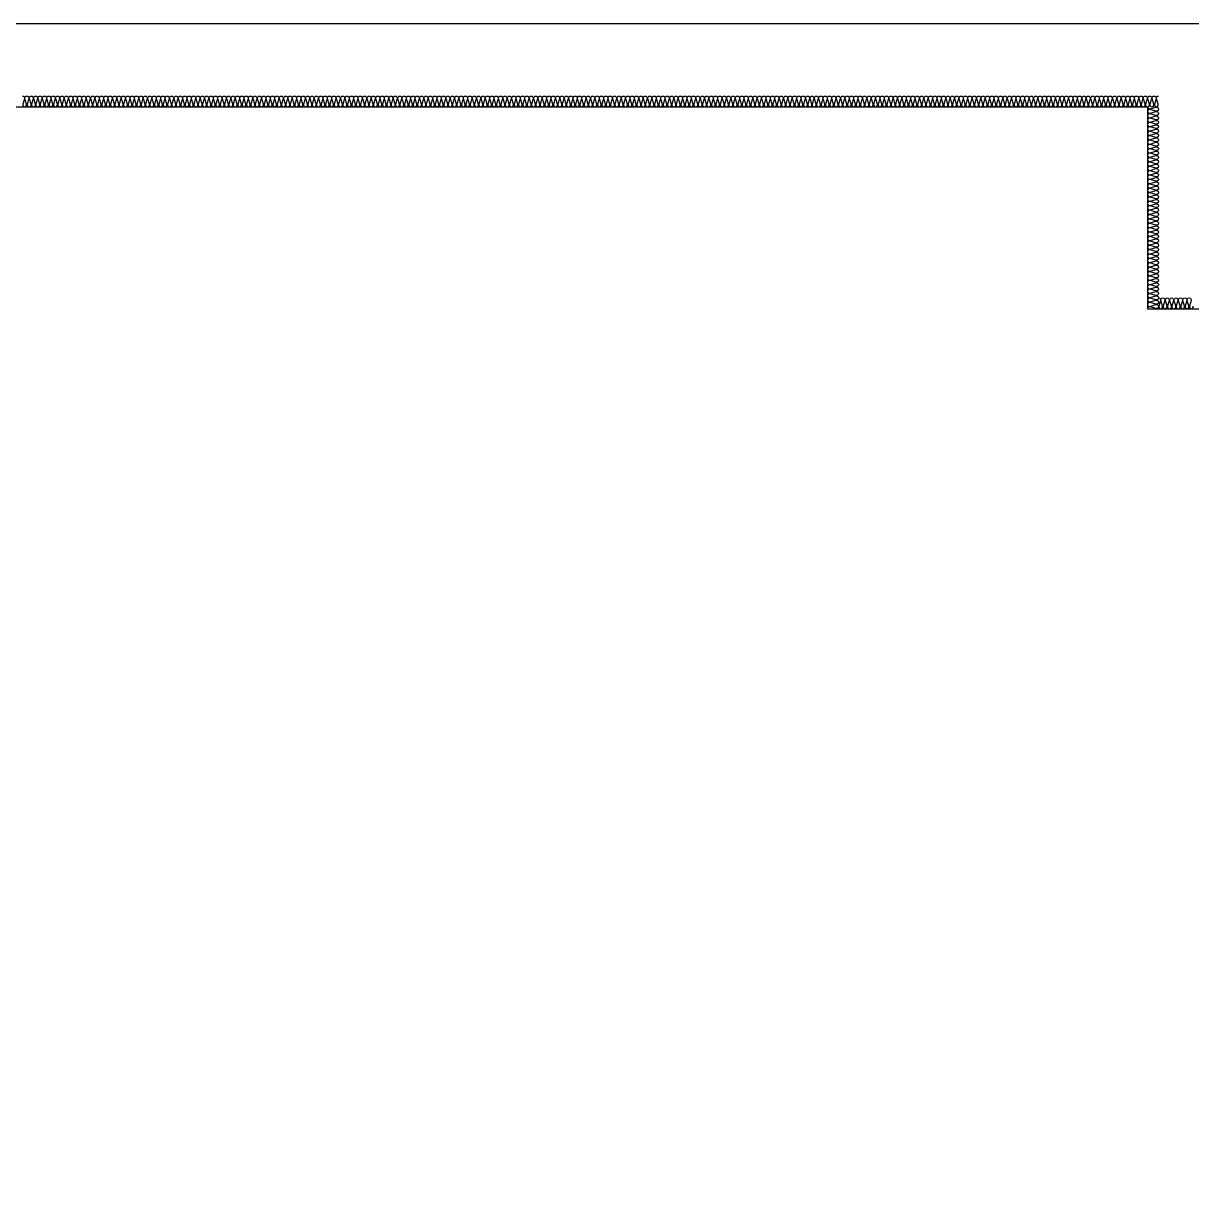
# Model space of a CAD drawing. Header units: millimetres. Extents: x 19868 to 801382, y -4805 to 85279.
# Drawn here: x 354313 to 359638, y 38296 to 43679 of the extents above; entities that cross this region are included whole.
import ezdxf

# ---------------------------------------------------------------- set-up
doc = ezdxf.new("R2010")
doc.units = ezdxf.units.MM
doc.header["$LTSCALE"] = 250
doc.layers.add('A-FIN', color=6, linetype='Continuous')
doc.layers.add('ISL', color=251, linetype='Continuous')

msp = doc.modelspace()

# ---------------------------------------------------------------- linework, layer by layer
at = {"layer": 'A-FIN'}
msp.add_line((337688.2, 43678.9), (365488.2, 43678.9), dxfattribs=at)
at = {"layer": 'ISL'}
for points in [[(354308.2, 43348.9, -0.509267), (354317, 43336.8), (354309.4, 43311.1, 1.372593), (354327, 43311.1), (354319.4, 43336.8, -0.509267), (354328.2, 43348.9, -0.509267), (354337, 43336.8), (354329.4, 43311.1, 1.372593), (354347, 43311.1), (354339.4, 43336.8, -0.509267), (354348.2, 43348.9, -0.509267), (354357, 43336.8), (354349.4, 43311.1, 1.372593), (354367, 43311.1), (354359.4, 43336.8, -0.509267), (354368.2, 43348.9, -0.509267), (354377, 43336.8), (354369.4, 43311.1, 1.372593), (354387, 43311.1), (354379.4, 43336.8, -0.509267), (354388.2, 43348.9, -0.509267), (354397, 43336.8), (354389.4, 43311.1, 1.372593), (354407, 43311.1), (354399.4, 43336.8, -0.509267), (354408.2, 43348.9, -0.509267), (354417, 43336.8), (354409.4, 43311.1, 1.372593), (354427, 43311.1), (354419.4, 43336.8, -0.509267), (354428.2, 43348.9, -0.509267), (354437, 43336.8), (354429.4, 43311.1, 1.372593), (354447, 43311.1), (354439.4, 43336.8, -0.509267), (354448.2, 43348.9, -0.509267), (354457, 43336.8), (354449.4, 43311.1, 1.372593), (354467, 43311.1), (354459.4, 43336.8, -0.509267), (354468.2, 43348.9, -0.509267), (354477, 43336.8), (354469.4, 43311.1, 1.372593), (354487, 43311.1), (354479.4, 43336.8, -0.509267), (354488.2, 43348.9, -0.509267), (354497, 43336.8), (354489.4, 43311.1, 1.372593), (354507, 43311.1), (354499.4, 43336.8, -0.509267), (354508.2, 43348.9, -0.509267), (354517, 43336.8), (354509.4, 43311.1, 1.372593), (354527, 43311.1), (354519.4, 43336.8, -0.509267), (354528.2, 43348.9, -0.509267), (354537, 43336.8), (354529.4, 43311.1, 1.372593), (354547, 43311.1), (354539.4, 43336.8, -0.509267), (354548.2, 43348.9, -0.509267), (354557, 43336.8), (354549.4, 43311.1, 1.372593), (354567, 43311.1), (354559.4, 43336.8, -0.509267), (354568.2, 43348.9, -0.509267), (354577, 43336.8), (354569.4, 43311.1, 1.372593), (354587, 43311.1), (354579.4, 43336.8, -0.509267), (354588.2, 43348.9, -0.509267), (354597, 43336.8), (354589.4, 43311.1, 1.372593), (354607, 43311.1), (354599.4, 43336.8, -0.509267), (354608.2, 43348.9, -0.509267), (354617, 43336.8), (354609.4, 43311.1, 1.372593), (354627, 43311.1), (354619.4, 43336.8, -0.509267), (354628.2, 43348.9, -0.509267), (354637, 43336.8), (354629.4, 43311.1, 1.372593), (354647, 43311.1), (354639.4, 43336.8, -0.509267), (354648.2, 43348.9, -0.509267), (354657, 43336.8), (354649.4, 43311.1, 1.372593), (354667, 43311.1), (354659.4, 43336.8, -0.509267), (354668.2, 43348.9, -0.509267), (354677, 43336.8), (354669.4, 43311.1, 1.372593), (354687, 43311.1), (354679.4, 43336.8, -0.509267), (354688.2, 43348.9, -0.509267), (354697, 43336.8), (354689.4, 43311.1, 1.372593), (354707, 43311.1), (354699.4, 43336.8, -0.509267), (354708.2, 43348.9, -0.509267), (354717, 43336.8), (354709.4, 43311.1, 1.372593), (354727, 43311.1), (354719.4, 43336.8, -0.509267), (354728.2, 43348.9, -0.509267), (354737, 43336.8), (354729.4, 43311.1, 1.372593), (354747, 43311.1), (354739.4, 43336.8, -0.509267), (354748.2, 43348.9, -0.509267), (354757, 43336.8), (354749.4, 43311.1, 1.372593), (354767, 43311.1), (354759.4, 43336.8, -0.509267), (354768.2, 43348.9, -0.509267), (354777, 43336.8), (354769.4, 43311.1, 1.372593), (354787, 43311.1), (354779.4, 43336.8, -0.509267), (354788.2, 43348.9, -0.509267), (354797, 43336.8), (354789.4, 43311.1, 1.372593), (354807, 43311.1), (354799.4, 43336.8, -0.509267), (354808.2, 43348.9, -0.509267), (354817, 43336.8), (354809.4, 43311.1, 1.372593), (354827, 43311.1), (354819.4, 43336.8, -0.509267), (354828.2, 43348.9, -0.509267), (354837, 43336.8), (354829.4, 43311.1, 1.372593), (354847, 43311.1), (354839.4, 43336.8, -0.509267), (354848.2, 43348.9, -0.509267), (354857, 43336.8), (354849.4, 43311.1, 1.372593), (354867, 43311.1), (354859.4, 43336.8, -0.509267), (354868.2, 43348.9, -0.509267), (354877, 43336.8), (354869.4, 43311.1, 1.372593), (354887, 43311.1), (354879.4, 43336.8, -0.509267), (354888.2, 43348.9, -0.509267), (354897, 43336.8), (354889.4, 43311.1, 1.372593), (354907, 43311.1), (354899.4, 43336.8, -0.509267), (354908.2, 43348.9, -0.509267), (354917, 43336.8), (354909.4, 43311.1, 1.372593), (354927, 43311.1), (354919.4, 43336.8, -0.509267), (354928.2, 43348.9, -0.509267), (354937, 43336.8), (354929.4, 43311.1, 1.372593), (354947, 43311.1), (354939.4, 43336.8, -0.509267), (354948.2, 43348.9, -0.509267), (354957, 43336.8), (354949.4, 43311.1, 1.372593), (354967, 43311.1), (354959.4, 43336.8, -0.509267), (354968.2, 43348.9, -0.509267), (354977, 43336.8), (354969.4, 43311.1, 1.372593), (354987, 43311.1), (354979.4, 43336.8, -0.509267), (354988.2, 43348.9, -0.509267), (354997, 43336.8), (354989.4, 43311.1, 1.372593), (355007, 43311.1), (354999.4, 43336.8, -0.509267), (355008.2, 43348.9, -0.509267), (355017, 43336.8), (355009.4, 43311.1, 1.372593), (355027, 43311.1), (355019.4, 43336.8, -0.509267), (355028.2, 43348.9, -0.509267), (355037, 43336.8), (355029.4, 43311.1, 1.372593), (355047, 43311.1), (355039.4, 43336.8, -0.509267), (355048.2, 43348.9, -0.509267), (355057, 43336.8), (355049.4, 43311.1, 1.372593), (355067, 43311.1), (355059.4, 43336.8, -0.509267), (355068.2, 43348.9, -0.509267), (355077, 43336.8), (355069.4, 43311.1, 1.372593), (355087, 43311.1), (355079.4, 43336.8, -0.509267), (355088.2, 43348.9, -0.509267), (355097, 43336.8), (355089.4, 43311.1, 1.372593), (355107, 43311.1), (355099.4, 43336.8, -0.509267), (355108.2, 43348.9, -0.509267), (355117, 43336.8), (355109.4, 43311.1, 1.372593), (355127, 43311.1), (355119.4, 43336.8, -0.509267), (355128.2, 43348.9, -0.509267), (355137, 43336.8), (355129.4, 43311.1, 1.372593), (355147, 43311.1), (355139.4, 43336.8, -0.509267), (355148.2, 43348.9, -0.509267), (355157, 43336.8), (355149.4, 43311.1, 1.372593), (355167, 43311.1), (355159.4, 43336.8, -0.509267), (355168.2, 43348.9, -0.509267), (355177, 43336.8), (355169.4, 43311.1, 1.372593), (355187, 43311.1), (355179.4, 43336.8, -0.509267), (355188.2, 43348.9, -0.509267), (355197, 43336.8), (355189.4, 43311.1, 1.372593), (355207, 43311.1), (355199.4, 43336.8, -0.509267), (355208.2, 43348.9, -0.509267), (355217, 43336.8), (355209.4, 43311.1, 1.372593), (355227, 43311.1), (355219.4, 43336.8, -0.509267), (355228.2, 43348.9, -0.509267), (355237, 43336.8), (355229.4, 43311.1, 1.372593), (355247, 43311.1), (355239.4, 43336.8, -0.509267), (355248.2, 43348.9, -0.509267), (355257, 43336.8), (355249.4, 43311.1, 1.372593), (355267, 43311.1), (355259.4, 43336.8, -0.509267), (355268.2, 43348.9, -0.509267), (355277, 43336.8), (355269.4, 43311.1, 1.372593), (355287, 43311.1), (355279.4, 43336.8, -0.509267), (355288.2, 43348.9, -0.509267), (355297, 43336.8), (355289.4, 43311.1, 1.372593), (355307, 43311.1), (355299.4, 43336.8, -0.509267), (355308.2, 43348.9, -0.509267), (355317, 43336.8), (355309.4, 43311.1, 1.372593), (355327, 43311.1), (355319.4, 43336.8, -0.509267), (355328.2, 43348.9, -0.509267), (355337, 43336.8), (355329.4, 43311.1, 1.372593), (355347, 43311.1), (355339.4, 43336.8, -0.509267), (355348.2, 43348.9, -0.509267), (355357, 43336.8), (355349.4, 43311.1, 1.372593), (355367, 43311.1), (355359.4, 43336.8, -0.509267), (355368.2, 43348.9, -0.509267), (355377, 43336.8), (355369.4, 43311.1, 1.372593), (355387, 43311.1), (355379.4, 43336.8, -0.509267), (355388.2, 43348.9, -0.509267), (355397, 43336.8), (355389.4, 43311.1, 1.372593), (355407, 43311.1), (355399.4, 43336.8, -0.509267), (355408.2, 43348.9, -0.509267), (355417, 43336.8), (355409.4, 43311.1, 1.372593), (355427, 43311.1), (355419.4, 43336.8, -0.509267), (355428.2, 43348.9, -0.509267), (355437, 43336.8), (355429.4, 43311.1, 1.372593), (355447, 43311.1), (355439.4, 43336.8, -0.509267), (355448.2, 43348.9, -0.509267), (355457, 43336.8), (355449.4, 43311.1, 1.372593), (355467, 43311.1), (355459.4, 43336.8, -0.509267), (355468.2, 43348.9, -0.509267), (355477, 43336.8), (355469.4, 43311.1, 1.372593), (355487, 43311.1), (355479.4, 43336.8, -0.509267), (355488.2, 43348.9, -0.509267), (355497, 43336.8), (355489.4, 43311.1, 1.372593), (355507, 43311.1), (355499.4, 43336.8, -0.509267), (355508.2, 43348.9, -0.509267), (355517, 43336.8), (355509.4, 43311.1, 1.372593), (355527, 43311.1), (355519.4, 43336.8, -0.509267), (355528.2, 43348.9, -0.509267), (355537, 43336.8), (355529.4, 43311.1, 1.372593), (355547, 43311.1), (355539.4, 43336.8, -0.509267), (355548.2, 43348.9, -0.509267), (355557, 43336.8), (355549.4, 43311.1, 1.372593), (355567, 43311.1), (355559.4, 43336.8, -0.509267), (355568.2, 43348.9, -0.509267), (355577, 43336.8), (355569.4, 43311.1, 1.372593), (355587, 43311.1), (355579.4, 43336.8, -0.509267), (355588.2, 43348.9, -0.509267), (355597, 43336.8), (355589.4, 43311.1, 1.372593), (355607, 43311.1), (355599.4, 43336.8, -0.509267), (355608.2, 43348.9, -0.509267), (355617, 43336.8), (355609.4, 43311.1, 1.372593), (355627, 43311.1), (355619.4, 43336.8, -0.509267), (355628.2, 43348.9, -0.509267), (355637, 43336.8), (355629.4, 43311.1, 1.372593), (355647, 43311.1), (355639.4, 43336.8, -0.509267), (355648.2, 43348.9, -0.509267), (355657, 43336.8), (355649.4, 43311.1, 1.372593), (355667, 43311.1), (355659.4, 43336.8, -0.509267), (355668.2, 43348.9, -0.509267), (355677, 43336.8), (355669.4, 43311.1, 1.372593), (355687, 43311.1), (355679.4, 43336.8, -0.509267), (355688.2, 43348.9, -0.509267), (355697, 43336.8), (355689.4, 43311.1, 1.372593), (355707, 43311.1), (355699.4, 43336.8, -0.509267), (355708.2, 43348.9, -0.509267), (355717, 43336.8), (355709.4, 43311.1, 1.372593), (355727, 43311.1), (355719.4, 43336.8, -0.509267), (355728.2, 43348.9, -0.509267), (355737, 43336.8), (355729.4, 43311.1, 1.372593), (355747, 43311.1), (355739.4, 43336.8, -0.509267), (355748.2, 43348.9, -0.509267), (355757, 43336.8), (355749.4, 43311.1, 1.372593), (355767, 43311.1), (355759.4, 43336.8, -0.509267), (355768.2, 43348.9, -0.509267), (355777, 43336.8), (355769.4, 43311.1, 1.372593), (355787, 43311.1), (355779.4, 43336.8, -0.509267), (355788.2, 43348.9, -0.509267), (355797, 43336.8), (355789.4, 43311.1, 1.372593), (355807, 43311.1), (355799.4, 43336.8, -0.509267), (355808.2, 43348.9, -0.509267), (355817, 43336.8), (355809.4, 43311.1, 1.372593), (355827, 43311.1), (355819.4, 43336.8, -0.509267), (355828.2, 43348.9, -0.509267), (355837, 43336.8), (355829.4, 43311.1, 1.372593), (355847, 43311.1), (355839.4, 43336.8, -0.509267), (355848.2, 43348.9, -0.509267), (355857, 43336.8), (355849.4, 43311.1, 1.372593), (355867, 43311.1), (355859.4, 43336.8, -0.509267), (355868.2, 43348.9, -0.509267), (355877, 43336.8), (355869.4, 43311.1, 1.372593), (355887, 43311.1), (355879.4, 43336.8, -0.509267), (355888.2, 43348.9, -0.509267), (355897, 43336.8), (355889.4, 43311.1, 1.372593), (355907, 43311.1), (355899.4, 43336.8, -0.509267), (355908.2, 43348.9, -0.509267), (355917, 43336.8), (355909.4, 43311.1, 1.372593), (355927, 43311.1), (355919.4, 43336.8, -0.509267), (355928.2, 43348.9, -0.509267), (355937, 43336.8), (355929.4, 43311.1, 1.372593), (355947, 43311.1), (355939.4, 43336.8, -0.509267), (355948.2, 43348.9, -0.509267), (355957, 43336.8), (355949.4, 43311.1, 1.372593), (355967, 43311.1), (355959.4, 43336.8, -0.509267), (355968.2, 43348.9, -0.509267), (355977, 43336.8), (355969.4, 43311.1, 1.372593), (355987, 43311.1), (355979.4, 43336.8, -0.509267), (355988.2, 43348.9, -0.509267), (355997, 43336.8), (355989.4, 43311.1, 1.372593), (356007, 43311.1), (355999.4, 43336.8, -0.509267), (356008.2, 43348.9, -0.509267), (356017, 43336.8), (356009.4, 43311.1, 1.372593), (356027, 43311.1), (356019.4, 43336.8, -0.509267), (356028.2, 43348.9, -0.509267), (356037, 43336.8), (356029.4, 43311.1, 1.372593), (356047, 43311.1), (356039.4, 43336.8, -0.509267), (356048.2, 43348.9, -0.509267), (356057, 43336.8), (356049.4, 43311.1, 1.372593), (356067, 43311.1), (356059.4, 43336.8, -0.509267), (356068.2, 43348.9, -0.509267), (356077, 43336.8), (356069.4, 43311.1, 1.372593), (356087, 43311.1), (356079.4, 43336.8, -0.509267), (356088.2, 43348.9, -0.509267), (356097, 43336.8), (356089.4, 43311.1, 1.372593), (356107, 43311.1), (356099.4, 43336.8, -0.509267), (356108.2, 43348.9, -0.509267), (356117, 43336.8), (356109.4, 43311.1, 1.372593), (356127, 43311.1), (356119.4, 43336.8, -0.509267), (356128.2, 43348.9, -0.509267), (356137, 43336.8), (356129.4, 43311.1, 1.372593), (356147, 43311.1), (356139.4, 43336.8, -0.509267), (356148.2, 43348.9, -0.509267), (356157, 43336.8), (356149.4, 43311.1, 1.372593), (356167, 43311.1), (356159.4, 43336.8, -0.509267), (356168.2, 43348.9, -0.509267), (356177, 43336.8), (356169.4, 43311.1, 1.372593), (356187, 43311.1), (356179.4, 43336.8, -0.509267), (356188.2, 43348.9, -0.509267), (356197, 43336.8), (356189.4, 43311.1, 1.372593), (356207, 43311.1), (356199.4, 43336.8, -0.509267), (356208.2, 43348.9, -0.509267), (356217, 43336.8), (356209.4, 43311.1, 1.372593), (356227, 43311.1), (356219.4, 43336.8, -0.509267), (356228.2, 43348.9, -0.509267), (356237, 43336.8), (356229.4, 43311.1, 1.372593), (356247, 43311.1), (356239.4, 43336.8, -0.509267), (356248.2, 43348.9, -0.509267), (356257, 43336.8), (356249.4, 43311.1, 1.372593), (356267, 43311.1), (356259.4, 43336.8, -0.509267), (356268.2, 43348.9, -0.509267), (356277, 43336.8), (356269.4, 43311.1, 1.372593), (356287, 43311.1), (356279.4, 43336.8, -0.509267), (356288.2, 43348.9, -0.509267), (356297, 43336.8), (356289.4, 43311.1, 1.372593), (356307, 43311.1), (356299.4, 43336.8, -0.509267), (356308.2, 43348.9, -0.509267), (356317, 43336.8), (356309.4, 43311.1, 1.372593), (356327, 43311.1), (356319.4, 43336.8, -0.509267), (356328.2, 43348.9, -0.509267), (356337, 43336.8), (356329.4, 43311.1, 1.372593), (356347, 43311.1), (356339.4, 43336.8, -0.509267), (356348.2, 43348.9, -0.509267), (356357, 43336.8), (356349.4, 43311.1, 1.372593), (356367, 43311.1), (356359.4, 43336.8, -0.509267), (356368.2, 43348.9, -0.509267), (356377, 43336.8), (356369.4, 43311.1, 1.372593), (356387, 43311.1), (356379.4, 43336.8, -0.509267), (356388.2, 43348.9, -0.509267), (356397, 43336.8), (356389.4, 43311.1, 1.372593), (356407, 43311.1), (356399.4, 43336.8, -0.509267), (356408.2, 43348.9, -0.509267), (356417, 43336.8), (356409.4, 43311.1, 1.372593), (356427, 43311.1), (356419.4, 43336.8, -0.509267), (356428.2, 43348.9, -0.509267), (356437, 43336.8), (356429.4, 43311.1, 1.372593), (356447, 43311.1), (356439.4, 43336.8, -0.509267), (356448.2, 43348.9, -0.509267), (356457, 43336.8), (356449.4, 43311.1, 1.372593), (356467, 43311.1), (356459.4, 43336.8, -0.509267), (356468.2, 43348.9, -0.509267), (356477, 43336.8), (356469.4, 43311.1, 1.372593), (356487, 43311.1), (356479.4, 43336.8, -0.509267), (356488.2, 43348.9, -0.509267), (356497, 43336.8), (356489.4, 43311.1, 1.372593), (356507, 43311.1), (356499.4, 43336.8, -0.509267), (356508.2, 43348.9, -0.509267), (356517, 43336.8), (356509.4, 43311.1, 1.372593), (356527, 43311.1), (356519.4, 43336.8, -0.509267), (356528.2, 43348.9, -0.509267), (356537, 43336.8), (356529.4, 43311.1, 1.372593), (356547, 43311.1), (356539.4, 43336.8, -0.509267), (356548.2, 43348.9, -0.509267), (356557, 43336.8), (356549.4, 43311.1, 1.372593), (356567, 43311.1), (356559.4, 43336.8, -0.509267), (356568.2, 43348.9, -0.509267), (356577, 43336.8), (356569.4, 43311.1, 1.372593), (356587, 43311.1), (356579.4, 43336.8, -0.509267), (356588.2, 43348.9, -0.509267), (356597, 43336.8), (356589.4, 43311.1, 1.372593), (356607, 43311.1), (356599.4, 43336.8, -0.509267), (356608.2, 43348.9, -0.509267), (356617, 43336.8), (356609.4, 43311.1, 1.372593), (356627, 43311.1), (356619.4, 43336.8, -0.509267), (356628.2, 43348.9, -0.509267), (356637, 43336.8), (356629.4, 43311.1, 1.372593), (356647, 43311.1), (356639.4, 43336.8, -0.509267), (356648.2, 43348.9, -0.509267), (356657, 43336.8), (356649.4, 43311.1, 1.372593), (356667, 43311.1), (356659.4, 43336.8, -0.509267), (356668.2, 43348.9, -0.509267), (356677, 43336.8), (356669.4, 43311.1, 1.372593), (356687, 43311.1), (356679.4, 43336.8, -0.509267), (356688.2, 43348.9, -0.509267), (356697, 43336.8), (356689.4, 43311.1, 1.372593), (356707, 43311.1), (356699.4, 43336.8, -0.509267), (356708.2, 43348.9, -0.509267), (356717, 43336.8), (356709.4, 43311.1, 1.372593), (356727, 43311.1), (356719.4, 43336.8, -0.509267), (356728.2, 43348.9, -0.509267), (356737, 43336.8), (356729.4, 43311.1, 1.372593), (356747, 43311.1), (356739.4, 43336.8, -0.509267), (356748.2, 43348.9, -0.509267), (356757, 43336.8), (356749.4, 43311.1, 1.372593), (356767, 43311.1), (356759.4, 43336.8, -0.509267), (356768.2, 43348.9, -0.509267), (356777, 43336.8), (356769.4, 43311.1, 1.372593), (356787, 43311.1), (356779.4, 43336.8, -0.509267), (356788.2, 43348.9, -0.509267), (356797, 43336.8), (356789.4, 43311.1, 1.372593), (356807, 43311.1), (356799.4, 43336.8, -0.509267), (356808.2, 43348.9, -0.509267), (356817, 43336.8), (356809.4, 43311.1, 1.372593), (356827, 43311.1), (356819.4, 43336.8, -0.509267), (356828.2, 43348.9, -0.509267), (356837, 43336.8), (356829.4, 43311.1, 1.372593), (356847, 43311.1), (356839.4, 43336.8, -0.509267), (356848.2, 43348.9, -0.509267), (356857, 43336.8), (356849.4, 43311.1, 1.372593), (356867, 43311.1), (356859.4, 43336.8, -0.509267), (356868.2, 43348.9, -0.509267), (356877, 43336.8), (356869.4, 43311.1, 1.372593), (356887, 43311.1), (356879.4, 43336.8, -0.509267), (356888.2, 43348.9, -0.509267), (356897, 43336.8), (356889.4, 43311.1, 1.372593), (356907, 43311.1), (356899.4, 43336.8, -0.509267), (356908.2, 43348.9, -0.509267), (356917, 43336.8), (356909.4, 43311.1, 1.372593), (356927, 43311.1), (356919.4, 43336.8, -0.509267), (356928.2, 43348.9, -0.509267), (356937, 43336.8), (356929.4, 43311.1, 1.372593), (356947, 43311.1), (356939.4, 43336.8, -0.509267), (356948.2, 43348.9, -0.509267), (356957, 43336.8), (356949.4, 43311.1, 1.372593), (356967, 43311.1), (356959.4, 43336.8, -0.509267), (356968.2, 43348.9, -0.509267), (356977, 43336.8), (356969.4, 43311.1, 1.372593), (356987, 43311.1), (356979.4, 43336.8, -0.509267), (356988.2, 43348.9, -0.509267), (356997, 43336.8), (356989.4, 43311.1, 1.372593), (357007, 43311.1), (356999.4, 43336.8, -0.509267), (357008.2, 43348.9, -0.509267), (357017, 43336.8), (357009.4, 43311.1, 1.372593), (357027, 43311.1), (357019.4, 43336.8, -0.509267), (357028.2, 43348.9, -0.509267), (357037, 43336.8), (357029.4, 43311.1, 1.372593), (357047, 43311.1), (357039.4, 43336.8, -0.509267), (357048.2, 43348.9, -0.509267), (357057, 43336.8), (357049.4, 43311.1, 1.372593), (357067, 43311.1), (357059.4, 43336.8, -0.509267), (357068.2, 43348.9, -0.509267), (357077, 43336.8), (357069.4, 43311.1, 1.372593), (357087, 43311.1), (357079.4, 43336.8, -0.509267), (357088.2, 43348.9, -0.509267), (357097, 43336.8), (357089.4, 43311.1, 1.372593), (357107, 43311.1), (357099.4, 43336.8, -0.509267), (357108.2, 43348.9, -0.509267), (357117, 43336.8), (357109.4, 43311.1, 1.372593), (357127, 43311.1), (357119.4, 43336.8, -0.509267), (357128.2, 43348.9, -0.509267), (357137, 43336.8), (357129.4, 43311.1, 1.372593), (357147, 43311.1), (357139.4, 43336.8, -0.509267), (357148.2, 43348.9, -0.509267), (357157, 43336.8), (357149.4, 43311.1, 1.372593), (357167, 43311.1), (357159.4, 43336.8, -0.509267), (357168.2, 43348.9, -0.509267), (357177, 43336.8), (357169.4, 43311.1, 1.372593), (357187, 43311.1), (357179.4, 43336.8, -0.509267), (357188.2, 43348.9, -0.509267), (357197, 43336.8), (357189.4, 43311.1, 1.372593), (357207, 43311.1), (357199.4, 43336.8, -0.509267), (357208.2, 43348.9, -0.509267), (357217, 43336.8), (357209.4, 43311.1, 1.372593), (357227, 43311.1), (357219.4, 43336.8, -0.509267), (357228.2, 43348.9, -0.509267), (357237, 43336.8), (357229.4, 43311.1, 1.372593), (357247, 43311.1), (357239.4, 43336.8, -0.509267), (357248.2, 43348.9, -0.509267), (357257, 43336.8), (357249.4, 43311.1, 1.372593), (357267, 43311.1), (357259.4, 43336.8, -0.509267), (357268.2, 43348.9, -0.509267), (357277, 43336.8), (357269.4, 43311.1, 1.372593), (357287, 43311.1), (357279.4, 43336.8, -0.509267), (357288.2, 43348.9, -0.509267), (357297, 43336.8), (357289.4, 43311.1, 1.372593), (357307, 43311.1), (357299.4, 43336.8, -0.509267), (357308.2, 43348.9, -0.509267), (357317, 43336.8), (357309.4, 43311.1, 1.372593), (357327, 43311.1), (357319.4, 43336.8, -0.509267), (357328.2, 43348.9, -0.509267), (357337, 43336.8), (357329.4, 43311.1, 1.372593), (357347, 43311.1), (357339.4, 43336.8, -0.509267), (357348.2, 43348.9, -0.509267), (357357, 43336.8), (357349.4, 43311.1, 1.372593), (357367, 43311.1), (357359.4, 43336.8, -0.509267), (357368.2, 43348.9, -0.509267), (357377, 43336.8), (357369.4, 43311.1, 1.372593), (357387, 43311.1), (357379.4, 43336.8, -0.509267), (357388.2, 43348.9, -0.509267), (357397, 43336.8), (357389.4, 43311.1, 1.372593), (357407, 43311.1), (357399.4, 43336.8, -0.509267), (357408.2, 43348.9, -0.509267), (357417, 43336.8), (357409.4, 43311.1, 1.372593), (357427, 43311.1), (357419.4, 43336.8, -0.509267), (357428.2, 43348.9, -0.509267), (357437, 43336.8), (357429.4, 43311.1, 1.372593), (357447, 43311.1), (357439.4, 43336.8, -0.509267), (357448.2, 43348.9, -0.509267), (357457, 43336.8), (357449.4, 43311.1, 1.372593), (357467, 43311.1), (357459.4, 43336.8, -0.509267), (357468.2, 43348.9, -0.509267), (357477, 43336.8), (357469.4, 43311.1, 1.372593), (357487, 43311.1), (357479.4, 43336.8, -0.509267), (357488.2, 43348.9, -0.509267), (357497, 43336.8), (357489.4, 43311.1, 1.372593), (357507, 43311.1), (357499.4, 43336.8, -0.509267), (357508.2, 43348.9, -0.509267), (357517, 43336.8), (357509.4, 43311.1, 1.372593), (357527, 43311.1), (357519.4, 43336.8, -0.509267), (357528.2, 43348.9, -0.509267), (357537, 43336.8), (357529.4, 43311.1, 1.372593), (357547, 43311.1), (357539.4, 43336.8, -0.509267), (357548.2, 43348.9, -0.509267), (357557, 43336.8), (357549.4, 43311.1, 1.372593), (357567, 43311.1), (357559.4, 43336.8, -0.509267), (357568.2, 43348.9, -0.509267), (357577, 43336.8), (357569.4, 43311.1, 1.372593), (357587, 43311.1), (357579.4, 43336.8, -0.509267), (357588.2, 43348.9, -0.509267), (357597, 43336.8), (357589.4, 43311.1, 1.372593), (357607, 43311.1), (357599.4, 43336.8, -0.509267), (357608.2, 43348.9, -0.509267), (357617, 43336.8), (357609.4, 43311.1, 1.372593), (357627, 43311.1), (357619.4, 43336.8, -0.509267), (357628.2, 43348.9, -0.509267), (357637, 43336.8), (357629.4, 43311.1, 1.372593), (357647, 43311.1), (357639.4, 43336.8, -0.509267), (357648.2, 43348.9, -0.509267), (357657, 43336.8), (357649.4, 43311.1, 1.372593), (357667, 43311.1), (357659.4, 43336.8, -0.509267), (357668.2, 43348.9, -0.509267), (357677, 43336.8), (357669.4, 43311.1, 1.372593), (357687, 43311.1), (357679.4, 43336.8, -0.509267), (357688.2, 43348.9, -0.509267), (357697, 43336.8), (357689.4, 43311.1, 1.372593), (357707, 43311.1), (357699.4, 43336.8, -0.509267), (357708.2, 43348.9, -0.509267), (357717, 43336.8), (357709.4, 43311.1, 1.372593), (357727, 43311.1), (357719.4, 43336.8, -0.509267), (357728.2, 43348.9, -0.509267), (357737, 43336.8), (357729.4, 43311.1, 1.372593), (357747, 43311.1), (357739.4, 43336.8, -0.509267), (357748.2, 43348.9, -0.509267), (357757, 43336.8), (357749.4, 43311.1, 1.372593), (357767, 43311.1), (357759.4, 43336.8, -0.509267), (357768.2, 43348.9, -0.509267), (357777, 43336.8), (357769.4, 43311.1, 1.372593), (357787, 43311.1), (357779.4, 43336.8, -0.509267), (357788.2, 43348.9, -0.509267), (357797, 43336.8), (357789.4, 43311.1, 1.372593), (357807, 43311.1), (357799.4, 43336.8, -0.509267), (357808.2, 43348.9, -0.509267), (357817, 43336.8), (357809.4, 43311.1, 1.372593), (357827, 43311.1), (357819.4, 43336.8, -0.509267), (357828.2, 43348.9, -0.509267), (357837, 43336.8), (357829.4, 43311.1, 1.372593), (357847, 43311.1), (357839.4, 43336.8, -0.509267), (357848.2, 43348.9, -0.509267), (357857, 43336.8), (357849.4, 43311.1, 1.372593), (357867, 43311.1), (357859.4, 43336.8, -0.509267), (357868.2, 43348.9, -0.509267), (357877, 43336.8), (357869.4, 43311.1, 1.372593), (357887, 43311.1), (357879.4, 43336.8, -0.509267), (357888.2, 43348.9, -0.509267), (357897, 43336.8), (357889.4, 43311.1, 1.372593), (357907, 43311.1), (357899.4, 43336.8, -0.509267), (357908.2, 43348.9, -0.509267), (357917, 43336.8), (357909.4, 43311.1, 1.372593), (357927, 43311.1), (357919.4, 43336.8, -0.509267), (357928.2, 43348.9, -0.509267), (357937, 43336.8), (357929.4, 43311.1, 1.372593), (357947, 43311.1), (357939.4, 43336.8, -0.509267), (357948.2, 43348.9, -0.509267), (357957, 43336.8), (357949.4, 43311.1, 1.372593), (357967, 43311.1), (357959.4, 43336.8, -0.509267), (357968.2, 43348.9, -0.509267), (357977, 43336.8), (357969.4, 43311.1, 1.372593), (357987, 43311.1), (357979.4, 43336.8, -0.509267), (357988.2, 43348.9, -0.509267), (357997, 43336.8), (357989.4, 43311.1, 1.372593), (358007, 43311.1), (357999.4, 43336.8, -0.509267), (358008.2, 43348.9, -0.509267), (358017, 43336.8), (358009.4, 43311.1, 1.372593), (358027, 43311.1), (358019.4, 43336.8, -0.509267), (358028.2, 43348.9, -0.509267), (358037, 43336.8), (358029.4, 43311.1, 1.372593), (358047, 43311.1), (358039.4, 43336.8, -0.509267), (358048.2, 43348.9, -0.509267), (358057, 43336.8), (358049.4, 43311.1, 1.372593), (358067, 43311.1), (358059.4, 43336.8, -0.509267), (358068.2, 43348.9, -0.509267), (358077, 43336.8), (358069.4, 43311.1, 1.372593), (358087, 43311.1), (358079.4, 43336.8, -0.509267), (358088.2, 43348.9, -0.509267), (358097, 43336.8), (358089.4, 43311.1, 1.372593), (358107, 43311.1), (358099.4, 43336.8, -0.509267), (358108.2, 43348.9, -0.509267), (358117, 43336.8), (358109.4, 43311.1, 1.372593), (358127, 43311.1), (358119.4, 43336.8, -0.509267), (358128.2, 43348.9, -0.509267), (358137, 43336.8), (358129.4, 43311.1, 1.372593), (358147, 43311.1), (358139.4, 43336.8, -0.509267), (358148.2, 43348.9, -0.509267), (358157, 43336.8), (358149.4, 43311.1, 1.372593), (358167, 43311.1), (358159.4, 43336.8, -0.509267), (358168.2, 43348.9, -0.509267), (358177, 43336.8), (358169.4, 43311.1, 1.372593), (358187, 43311.1), (358179.4, 43336.8, -0.509267), (358188.2, 43348.9, -0.509267), (358197, 43336.8), (358189.4, 43311.1, 1.372593), (358207, 43311.1), (358199.4, 43336.8, -0.509267), (358208.2, 43348.9, -0.509267), (358217, 43336.8), (358209.4, 43311.1, 1.372593), (358227, 43311.1), (358219.4, 43336.8, -0.509267), (358228.2, 43348.9, -0.509267), (358237, 43336.8), (358229.4, 43311.1, 1.372593), (358247, 43311.1), (358239.4, 43336.8, -0.509267), (358248.2, 43348.9, -0.509267), (358257, 43336.8), (358249.4, 43311.1, 1.372593), (358267, 43311.1), (358259.4, 43336.8, -0.509267), (358268.2, 43348.9, -0.509267), (358277, 43336.8), (358269.4, 43311.1, 1.372593), (358287, 43311.1), (358279.4, 43336.8, -0.509267), (358288.2, 43348.9, -0.509267), (358297, 43336.8), (358289.4, 43311.1, 1.372593), (358307, 43311.1), (358299.4, 43336.8, -0.509267), (358308.2, 43348.9, -0.509267), (358317, 43336.8), (358309.4, 43311.1, 1.372593), (358327, 43311.1), (358319.4, 43336.8, -0.509267), (358328.2, 43348.9, -0.509267), (358337, 43336.8), (358329.4, 43311.1, 1.372593), (358347, 43311.1), (358339.4, 43336.8, -0.509267), (358348.2, 43348.9, -0.509267), (358357, 43336.8), (358349.4, 43311.1, 1.372593), (358367, 43311.1), (358359.4, 43336.8, -0.509267), (358368.2, 43348.9, -0.509267), (358377, 43336.8), (358369.4, 43311.1, 1.372593), (358387, 43311.1), (358379.4, 43336.8, -0.509267), (358388.2, 43348.9, -0.509267), (358397, 43336.8), (358389.4, 43311.1, 1.372593), (358407, 43311.1), (358399.4, 43336.8, -0.509267), (358408.2, 43348.9, -0.509267), (358417, 43336.8), (358409.4, 43311.1, 1.372593), (358427, 43311.1), (358419.4, 43336.8, -0.509267), (358428.2, 43348.9, -0.509267), (358437, 43336.8), (358429.4, 43311.1, 1.372593), (358447, 43311.1), (358439.4, 43336.8, -0.509267), (358448.2, 43348.9, -0.509267), (358457, 43336.8), (358449.4, 43311.1, 1.372593), (358467, 43311.1), (358459.4, 43336.8, -0.509267), (358468.2, 43348.9, -0.509267), (358477, 43336.8), (358469.4, 43311.1, 1.372593), (358487, 43311.1), (358479.4, 43336.8, -0.509267), (358488.2, 43348.9, -0.509267), (358497, 43336.8), (358489.4, 43311.1, 1.372593), (358507, 43311.1), (358499.4, 43336.8, -0.509267), (358508.2, 43348.9, -0.509267), (358517, 43336.8), (358509.4, 43311.1, 1.372593), (358527, 43311.1), (358519.4, 43336.8, -0.509267), (358528.2, 43348.9, -0.509267), (358537, 43336.8), (358529.4, 43311.1, 1.372593), (358547, 43311.1), (358539.4, 43336.8, -0.509267), (358548.2, 43348.9, -0.509267), (358557, 43336.8), (358549.4, 43311.1, 1.372593), (358567, 43311.1), (358559.4, 43336.8, -0.509267), (358568.2, 43348.9, -0.509267), (358577, 43336.8), (358569.4, 43311.1, 1.372593), (358587, 43311.1), (358579.4, 43336.8, -0.509267), (358588.2, 43348.9, -0.509267), (358597, 43336.8), (358589.4, 43311.1, 1.372593), (358607, 43311.1), (358599.4, 43336.8, -0.509267), (358608.2, 43348.9, -0.509267), (358617, 43336.8), (358609.4, 43311.1, 1.372593), (358627, 43311.1), (358619.4, 43336.8, -0.509267), (358628.2, 43348.9, -0.509267), (358637, 43336.8), (358629.4, 43311.1, 1.372593), (358647, 43311.1), (358639.4, 43336.8, -0.509267), (358648.2, 43348.9, -0.509267), (358657, 43336.8), (358649.4, 43311.1, 1.372593), (358667, 43311.1), (358659.4, 43336.8, -0.509267), (358668.2, 43348.9, -0.509267), (358677, 43336.8), (358669.4, 43311.1, 1.372593), (358687, 43311.1), (358679.4, 43336.8, -0.509267), (358688.2, 43348.9, -0.509267), (358697, 43336.8), (358689.4, 43311.1, 1.372593), (358707, 43311.1), (358699.4, 43336.8, -0.509267), (358708.2, 43348.9, -0.509267), (358717, 43336.8), (358709.4, 43311.1, 1.372593), (358727, 43311.1), (358719.4, 43336.8, -0.509267), (358728.2, 43348.9, -0.509267), (358737, 43336.8), (358729.4, 43311.1, 1.372593), (358747, 43311.1), (358739.4, 43336.8, -0.509267), (358748.2, 43348.9, -0.509267), (358757, 43336.8), (358749.4, 43311.1, 1.372593), (358767, 43311.1), (358759.4, 43336.8, -0.509267), (358768.2, 43348.9, -0.509267), (358777, 43336.8), (358769.4, 43311.1, 1.372593), (358787, 43311.1), (358779.4, 43336.8, -0.509267), (358788.2, 43348.9, -0.509267), (358797, 43336.8), (358789.4, 43311.1, 1.372593), (358807, 43311.1), (358799.4, 43336.8, -0.509267), (358808.2, 43348.9, -0.509267), (358817, 43336.8), (358809.4, 43311.1, 1.372593), (358827, 43311.1), (358819.4, 43336.8, -0.509267), (358828.2, 43348.9, -0.509267), (358837, 43336.8), (358829.4, 43311.1, 1.372593), (358847, 43311.1), (358839.4, 43336.8, -0.509267), (358848.2, 43348.9, -0.509267), (358857, 43336.8), (358849.4, 43311.1, 1.372593), (358867, 43311.1), (358859.4, 43336.8, -0.509267), (358868.2, 43348.9, -0.509267), (358877, 43336.8), (358869.4, 43311.1, 1.372593), (358887, 43311.1), (358879.4, 43336.8, -0.509267), (358888.2, 43348.9, -0.509267), (358897, 43336.8), (358889.4, 43311.1, 1.372593), (358907, 43311.1), (358899.4, 43336.8, -0.509267), (358908.2, 43348.9, -0.509267), (358917, 43336.8), (358909.4, 43311.1, 1.372593), (358927, 43311.1), (358919.4, 43336.8, -0.509267), (358928.2, 43348.9, -0.509267), (358937, 43336.8), (358929.4, 43311.1, 1.372593), (358947, 43311.1), (358939.4, 43336.8, -0.509267), (358948.2, 43348.9, -0.509267), (358957, 43336.8), (358949.4, 43311.1, 1.372593), (358967, 43311.1), (358959.4, 43336.8, -0.509267), (358968.2, 43348.9, -0.509267), (358977, 43336.8), (358969.4, 43311.1, 1.372593), (358987, 43311.1), (358979.4, 43336.8, -0.509267), (358988.2, 43348.9, -0.509267), (358997, 43336.8), (358989.4, 43311.1, 1.372593), (359007, 43311.1), (358999.4, 43336.8, -0.509267), (359008.2, 43348.9, -0.509267), (359017, 43336.8), (359009.4, 43311.1, 1.372593), (359027, 43311.1), (359019.4, 43336.8, -0.509267), (359028.2, 43348.9, -0.509267), (359037, 43336.8), (359029.4, 43311.1, 1.372593), (359047, 43311.1), (359039.4, 43336.8, -0.509267), (359048.2, 43348.9, -0.509267), (359057, 43336.8), (359049.4, 43311.1, 1.372593), (359067, 43311.1), (359059.4, 43336.8, -0.509267), (359068.2, 43348.9, -0.509267), (359077, 43336.8), (359069.4, 43311.1, 1.372593), (359087, 43311.1), (359079.4, 43336.8, -0.509267), (359088.2, 43348.9, -0.509267), (359097, 43336.8), (359089.4, 43311.1, 1.372593), (359107, 43311.1), (359099.4, 43336.8, -0.509267), (359108.2, 43348.9, -0.509267), (359117, 43336.8), (359109.4, 43311.1, 1.372593), (359127, 43311.1), (359119.4, 43336.8, -0.509267), (359128.2, 43348.9, -0.509267), (359137, 43336.8), (359129.4, 43311.1, 1.372593), (359147, 43311.1), (359139.4, 43336.8, -0.509267), (359148.2, 43348.9, -0.509267), (359157, 43336.8), (359149.4, 43311.1, 1.372593), (359167, 43311.1), (359159.4, 43336.8, -0.509267), (359168.2, 43348.9, -0.509267), (359177, 43336.8), (359169.4, 43311.1, 1.372593), (359187, 43311.1), (359179.4, 43336.8, -0.509267), (359188.2, 43348.9, -0.509267), (359197, 43336.8), (359189.4, 43311.1, 1.372593), (359207, 43311.1), (359199.4, 43336.8, -0.509267), (359208.2, 43348.9, -0.509267), (359217, 43336.8), (359209.4, 43311.1, 1.372593), (359227, 43311.1), (359219.4, 43336.8, -0.509267), (359228.2, 43348.9, -0.509267), (359237, 43336.8), (359229.4, 43311.1, 1.372593), (359247, 43311.1), (359239.4, 43336.8, -0.509267), (359248.2, 43348.9, -0.509267), (359257, 43336.8), (359249.4, 43311.1, 1.372593), (359267, 43311.1), (359259.4, 43336.8, -0.509267), (359268.2, 43348.9, -0.509267), (359277, 43336.8), (359269.4, 43311.1, 1.372593), (359287, 43311.1), (359279.4, 43336.8, -0.509267), (359288.2, 43348.9, -0.509267), (359297, 43336.8), (359289.4, 43311.1, 1.372593), (359307, 43311.1), (359299.4, 43336.8, -0.509267), (359308.2, 43348.9, -0.509267), (359317, 43336.8), (359309.4, 43311.1, 1.372593), (359327, 43311.1), (359319.4, 43336.8, -0.509267), (359328.2, 43348.9, -0.509267), (359337, 43336.8), (359329.4, 43311.1, 1.372593), (359347, 43311.1), (359339.4, 43336.8, -0.509267), (359348.2, 43348.9, -0.509267), (359357, 43336.8), (359349.4, 43311.1, 1.372593), (359367, 43311.1), (359359.4, 43336.8, -0.509267), (359368.2, 43348.9, -0.509267), (359377, 43336.8), (359369.4, 43311.1, 1.372593), (359387, 43311.1), (359379.4, 43336.8, -0.509267), (359388.2, 43348.9, -0.509267), (359397, 43336.8), (359389.4, 43311.1, 1.372593), (359407, 43311.1), (359399.4, 43336.8, -0.509267), (359408.2, 43348.9, -0.509267), (359417, 43336.8), (359409.4, 43311.1, 1.372593), (359427, 43311.1), (359419.4, 43336.8, -0.509267), (359428.2, 43348.9, -0.509267), (359437, 43336.8), (359429.4, 43311.1, 1.372593), (359447, 43311.1), (359439.4, 43336.8, -0.509267), (359448.2, 43348.9, -0.509267), (359457, 43336.8), (359449.4, 43311.1, 1.372593), (359467, 43311.1), (359459.4, 43336.8, -0.509267), (359468.2, 43348.9, -0.509267), (359477, 43336.8), (359469.4, 43311.1, 1.372593), (359487, 43311.1), (359479.4, 43336.8, -0.509267), (359488.2, 43348.9)], [(359438.2, 43298.9, 0.00027), (359438.2, 43298.9, 0.509267), (359450.3, 43290.1), (359476.1, 43297.8, -1.372593), (359476.1, 43280.1), (359450.3, 43287.8, 0.509267), (359438.2, 43278.9, 0.509267), (359450.3, 43270.1), (359476.1, 43277.8, -1.372593), (359476.1, 43260.1), (359450.3, 43267.8, 0.509267), (359438.2, 43258.9, 0.509267), (359450.3, 43250.1), (359476.1, 43257.8, -1.372593), (359476.1, 43240.1), (359450.3, 43247.8, 0.509267), (359438.2, 43238.9, 0.509267), (359450.3, 43230.1), (359476.1, 43237.8, -1.372593), (359476.1, 43220.1), (359450.3, 43227.8, 0.509267), (359438.2, 43218.9, 0.509267), (359450.3, 43210.1), (359476.1, 43217.8, -1.372593), (359476.1, 43200.1), (359450.3, 43207.8, 0.509267), (359438.2, 43198.9, 0.509267), (359450.3, 43190.1), (359476.1, 43197.8, -1.372593), (359476.1, 43180.1), (359450.3, 43187.8, 0.509267), (359438.2, 43178.9, 0.509267), (359450.3, 43170.1), (359476.1, 43177.8, -1.372593), (359476.1, 43160.1), (359450.3, 43167.8, 0.509267), (359438.2, 43158.9, 0.509267), (359450.3, 43150.1), (359476.1, 43157.8, -1.372593), (359476.1, 43140.1), (359450.3, 43147.8, 0.509267), (359438.2, 43138.9, 0.509267), (359450.3, 43130.1), (359476.1, 43137.8, -1.372593), (359476.1, 43120.1), (359450.3, 43127.8, 0.509267), (359438.2, 43118.9, 0.509267), (359450.3, 43110.1), (359476.1, 43117.8, -1.372593), (359476.1, 43100.1), (359450.3, 43107.8, 0.509267), (359438.2, 43098.9, 0.509267), (359450.3, 43090.1), (359476.1, 43097.8, -1.372593), (359476.1, 43080.1), (359450.3, 43087.8, 0.509267), (359438.2, 43078.9, 0.509267), (359450.3, 43070.1), (359476.1, 43077.8, -1.372593), (359476.1, 43060.1), (359450.3, 43067.8, 0.509267), (359438.2, 43058.9, 0.509267), (359450.3, 43050.1), (359476.1, 43057.8, -1.372593), (359476.1, 43040.1), (359450.3, 43047.8, 0.509267), (359438.2, 43038.9, 0.509267), (359450.3, 43030.1), (359476.1, 43037.8, -1.372593), (359476.1, 43020.1), (359450.3, 43027.8, 0.509267), (359438.2, 43018.9, 0.509267), (359450.3, 43010.1), (359476.1, 43017.8, -1.372593), (359476.1, 43000.1), (359450.3, 43007.8, 0.509267), (359438.2, 42998.9, 0.509267), (359450.3, 42990.1), (359476.1, 42997.8, -1.372593), (359476.1, 42980.1), (359450.3, 42987.8, 0.509267), (359438.2, 42978.9, 0.509267), (359450.3, 42970.1), (359476.1, 42977.8, -1.372593), (359476.1, 42960.1), (359450.3, 42967.8, 0.509267), (359438.2, 42958.9, 0.509267), (359450.3, 42950.1), (359476.1, 42957.8, -1.372593), (359476.1, 42940.1), (359450.3, 42947.8, 0.509267), (359438.2, 42938.9, 0.509267), (359450.3, 42930.1), (359476.1, 42937.8, -1.372593), (359476.1, 42920.1), (359450.3, 42927.8, 0.509267), (359438.2, 42918.9, 0.509267), (359450.3, 42910.1), (359476.1, 42917.8, -1.372593), (359476.1, 42900.1), (359450.3, 42907.8, 0.509267), (359438.2, 42898.9, 0.509267), (359450.3, 42890.1), (359476.1, 42897.8, -1.372593), (359476.1, 42880.1), (359450.3, 42887.8, 0.509267), (359438.2, 42878.9, 0.509267), (359450.3, 42870.1), (359476.1, 42877.8, -1.372593), (359476.1, 42860.1), (359450.3, 42867.8, 0.509267), (359438.2, 42858.9, 0.509267), (359450.3, 42850.1), (359476.1, 42857.8, -1.372593), (359476.1, 42840.1), (359450.3, 42847.8, 0.509267), (359438.2, 42838.9, 0.509267), (359450.3, 42830.1), (359476.1, 42837.8, -1.372593), (359476.1, 42820.1), (359450.3, 42827.8, 0.509267), (359438.2, 42818.9, 0.509267), (359450.3, 42810.1), (359476.1, 42817.8, -1.372593), (359476.1, 42800.1), (359450.3, 42807.8, 0.509267), (359438.2, 42798.9, 0.509267), (359450.3, 42790.1), (359476.1, 42797.8, -1.372593), (359476.1, 42780.1), (359450.3, 42787.8, 0.509267), (359438.2, 42778.9, 0.509267), (359450.3, 42770.1), (359476.1, 42777.8, -1.372593), (359476.1, 42760.1), (359450.3, 42767.8, 0.509267), (359438.2, 42758.9, 0.509267), (359450.3, 42750.1), (359476.1, 42757.8, -1.372593), (359476.1, 42740.1), (359450.3, 42747.8, 0.509267), (359438.2, 42738.9, 0.509267), (359450.3, 42730.1), (359476.1, 42737.8, -1.372593), (359476.1, 42720.1), (359450.3, 42727.8, 0.509267), (359438.2, 42718.9, 0.509267), (359450.3, 42710.1), (359476.1, 42717.8, -1.372593), (359476.1, 42700.1), (359450.3, 42707.8, 0.509267), (359438.2, 42698.9, 0.509267), (359450.3, 42690.1), (359476.1, 42697.8, -1.372593), (359476.1, 42680.1), (359450.3, 42687.8, 0.509267), (359438.2, 42678.9, 0.509267), (359450.3, 42670.1), (359476.1, 42677.8, -1.372593), (359476.1, 42660.1), (359450.3, 42667.8, 0.509267), (359438.2, 42658.9, 0.509267), (359450.3, 42650.1), (359476.1, 42657.8, -1.372593), (359476.1, 42640.1), (359450.3, 42647.8, 0.509267), (359438.2, 42638.9, 0.509267), (359450.3, 42630.1), (359476.1, 42637.8, -1.372593), (359476.1, 42620.1), (359450.3, 42627.8, 0.509267), (359438.2, 42618.9, 0.509267), (359450.3, 42610.1), (359476.1, 42617.8, -1.372593), (359476.1, 42600.1), (359450.3, 42607.8, 0.509267), (359438.2, 42598.9, 0.509267), (359450.3, 42590.1), (359476.1, 42597.8, -1.372593), (359476.1, 42580.1), (359450.3, 42587.8, 0.509267), (359438.2, 42578.9, 0.509267), (359450.3, 42570.1), (359476.1, 42577.8, -1.372593), (359476.1, 42560.1), (359450.3, 42567.8, 0.509267), (359438.2, 42558.9, 0.509267), (359450.3, 42550.1), (359476.1, 42557.8, -1.372593), (359476.1, 42540.1), (359450.3, 42547.8, 0.509267), (359438.2, 42538.9, 0.509267), (359450.3, 42530.1), (359476.1, 42537.8, -1.372593), (359476.1, 42520.1), (359450.3, 42527.8, 0.509267), (359438.2, 42518.9, 0.509267), (359450.3, 42510.1), (359476.1, 42517.8, -1.372593), (359476.1, 42500.1), (359450.3, 42507.8, 0.509267), (359438.2, 42498.9, 0.509267), (359450.3, 42490.1), (359476.1, 42497.8, -1.372593), (359476.1, 42480.1), (359450.3, 42487.8, 0.509267), (359438.2, 42478.9, 0.509267), (359450.3, 42470.1), (359476.1, 42477.8, -1.372593), (359476.1, 42460.1), (359450.3, 42467.8, 0.509267), (359438.2, 42458.9, 0.509267), (359450.3, 42450.1), (359476.1, 42457.8, -1.372593), (359476.1, 42440.1), (359450.3, 42447.8, 0.509267), (359438.2, 42438.9, 0.509267), (359450.3, 42430.1), (359476.1, 42437.8, -1.372593), (359476.1, 42420.1), (359450.3, 42427.8, 0.509267), (359438.2, 42418.9, 0.509267), (359450.3, 42410.1), (359476.1, 42417.8, -1.372593), (359476.1, 42400.1), (359450.3, 42407.8, 0.509267), (359438.2, 42398.9, 0.509267), (359450.3, 42390.1), (359476.1, 42397.8, -1.372593), (359476.1, 42380.1), (359450.3, 42387.8, 0.509267), (359438.2, 42378.9)], [(359488.2, 42428.9, -0.509267), (359497, 42416.8), (359489.4, 42391.1, 1.372593), (359507, 42391.1), (359499.4, 42416.8, -0.509267), (359508.2, 42428.9, -0.509267), (359517, 42416.8), (359509.4, 42391.1, 1.372593), (359527, 42391.1), (359519.4, 42416.8, -0.509267), (359528.2, 42428.9, -0.509267), (359537, 42416.8), (359529.4, 42391.1, 1.372593), (359547, 42391.1), (359539.4, 42416.8, -0.509267), (359548.2, 42428.9, -0.509267), (359557, 42416.8), (359549.4, 42391.1, 1.372593), (359567, 42391.1), (359559.4, 42416.8, -0.509267), (359568.2, 42428.9, -0.509267), (359577, 42416.8), (359569.4, 42391.1, 1.372593), (359587, 42391.1), (359579.4, 42416.8, -0.509267), (359588.2, 42428.9, -0.509267), (359597, 42416.8), (359589.4, 42391.1, 1.372593), (359607, 42391.1), (359599.4, 42416.8, -0.509267), (359608.2, 42428.9, -0.509267), (359617, 42416.8), (359609.4, 42391.1, 1.372593), (359627, 42391.1), (359619.4, 42416.8, -0.509267), (359628.2, 42428.9, -0.509267), (359637, 42416.8), (359629.4, 42391.1, 1.372593), (359647, 42391.1)]]:
    msp.add_lwpolyline(points, format="xyb", dxfattribs=at)
msp.add_lwpolyline([(345088.2, 35028.9), (345138.2, 35028.9), (345138.2, 43298.9), (348338.2, 43298.9), (348338.2, 42178.9), (349438.2, 42178.9), (349438.2, 43298.9), (359438.2, 43298.9), (359438.2, 42378.9), (360338.2, 42378.9), (360338.2, 43298.9), (364438.2, 43298.9), (364438.2, 42378.9), (365238.2, 42378.9), (365238.2, 35028.9), (365288.2, 35028.9)], dxfattribs=at)

doc.saveas('drawing.dxf')
